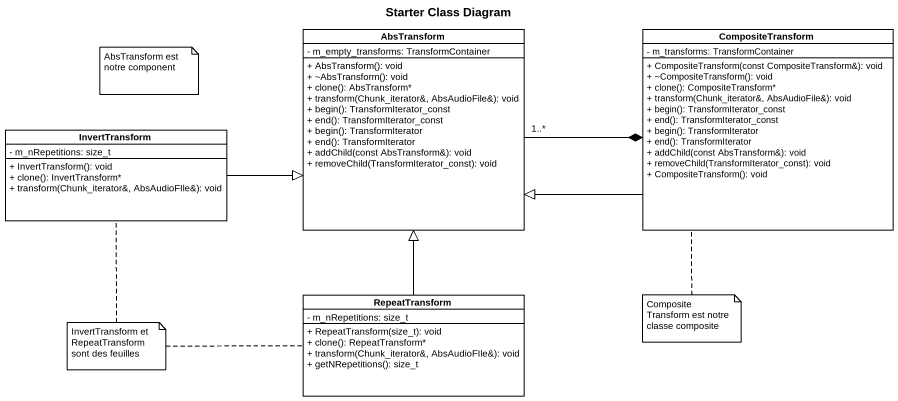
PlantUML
@startuml
title Starter Class Diagram
hide circle
hide empty members
skinparam classAttributeIconSize 0
class AbsTransform {
  - m_empty_transforms: TransformContainer
  + AbsTransform(): void
  + ~AbsTransform(): void
  + clone(): AbsTransform*
  + transform(Chunk_iterator&, AbsAudioFile&): void
  + begin(): TransformIterator_const
  + end(): TransformIterator_const
  + begin(): TransformIterator
  + end(): TransformIterator
  + addChild(const AbsTransform&): void
  + removeChild(TransformIterator_const): void
}
class CompositeTransform {
  - m_transforms: TransformContainer
  + CompositeTransform(const CompositeTransform&): void
  + ~CompositeTransform(): void
  + clone(): CompositeTransform*
  + transform(Chunk_iterator&, AbsAudioFile&): void
  + begin(): TransformIterator_const
  + end(): TransformIterator_const
  + begin(): TransformIterator
  + end(): TransformIterator
  + addChild(const AbsTransform&): void
  + removeChild(TransformIterator_const): void
  + CompositeTransform(): void
}
class InvertTransform {
  - m_nRepetitions: size_t
  + InvertTransform(): void
  + clone(): InvertTransform*
  + transform(Chunk_iterator&, AbsAudioFIle&): void
}
class RepeatTransform {
  - m_nRepetitions: size_t
  + RepeatTransform(size_t): void
  + clone(): RepeatTransform*
  + transform(Chunk_iterator&, AbsAudioFIle&): void
  + getNRepetitions(): size_t
}
AbsTransform "1..*" -right-* CompositeTransform
CompositeTransform -left-|> AbsTransform
InvertTransform -right-|> AbsTransform
RepeatTransform -up-|> AbsTransform
note as N1
  AbsTransform est notre component
end note
note bottom of CompositeTransform : CompositeTransform est notre classe composite
note as N3
  InvertTransform et RepeatTransform sont des feuilles
end note
N3 .. InvertTransform
N3 .. RepeatTransform
@enduml
